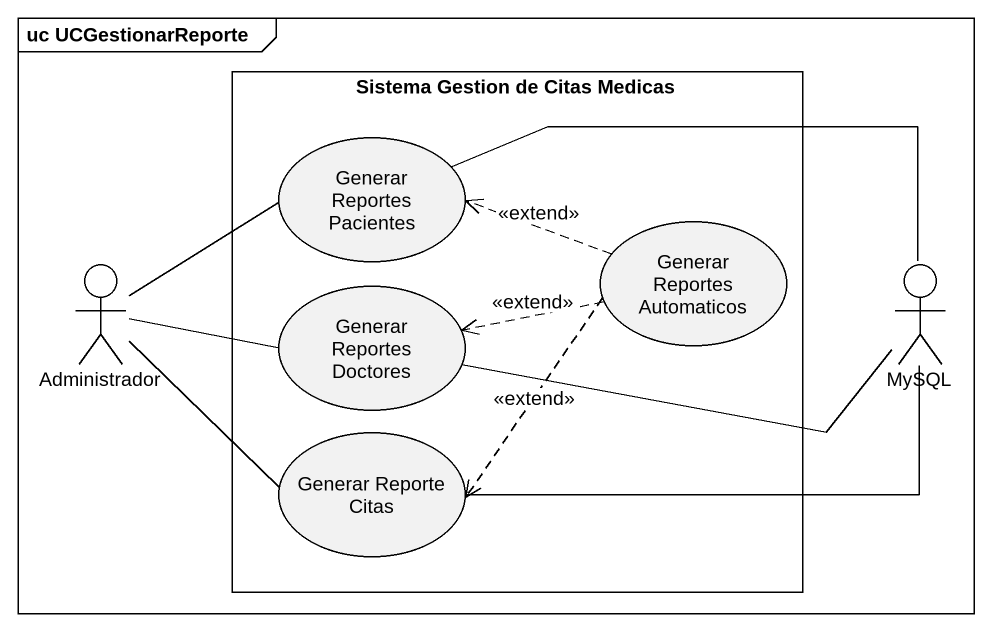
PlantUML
@startuml
mainframe uc UCGestionarReporte
rectangle "Sistema Gestion de Citas Medicas" as Sistema_Gestion_de_Citas {
  usecase "Generar Reportes Pacientes" as Generar_Reportes_Pacientes
  usecase "Generar Reportes Automaticos" as Generar_Reportes_Automaticos
  usecase "Generar Reportes Doctores" as Generar_Reportes_Doctores
  usecase "Generar Reporte Citas" as Generar_Reporte_Citas
}
actor Administrador
actor MySQL
Generar_Reportes_Pacientes -right- MySQL
Administrador -right- Generar_Reportes_Pacientes
Administrador -right- Generar_Reportes_Doctores
Administrador -right- Generar_Reporte_Citas
Generar_Reportes_Automaticos .left.> Generar_Reportes_Pacientes : <<extend>>
Generar_Reportes_Automaticos .left.> Generar_Reportes_Doctores : <<extend>>
Generar_Reportes_Automaticos ..> Generar_Reporte_Citas : <<extend>>
Generar_Reportes_Doctores -right- MySQL
Generar_Reporte_Citas -right- MySQL
@enduml
